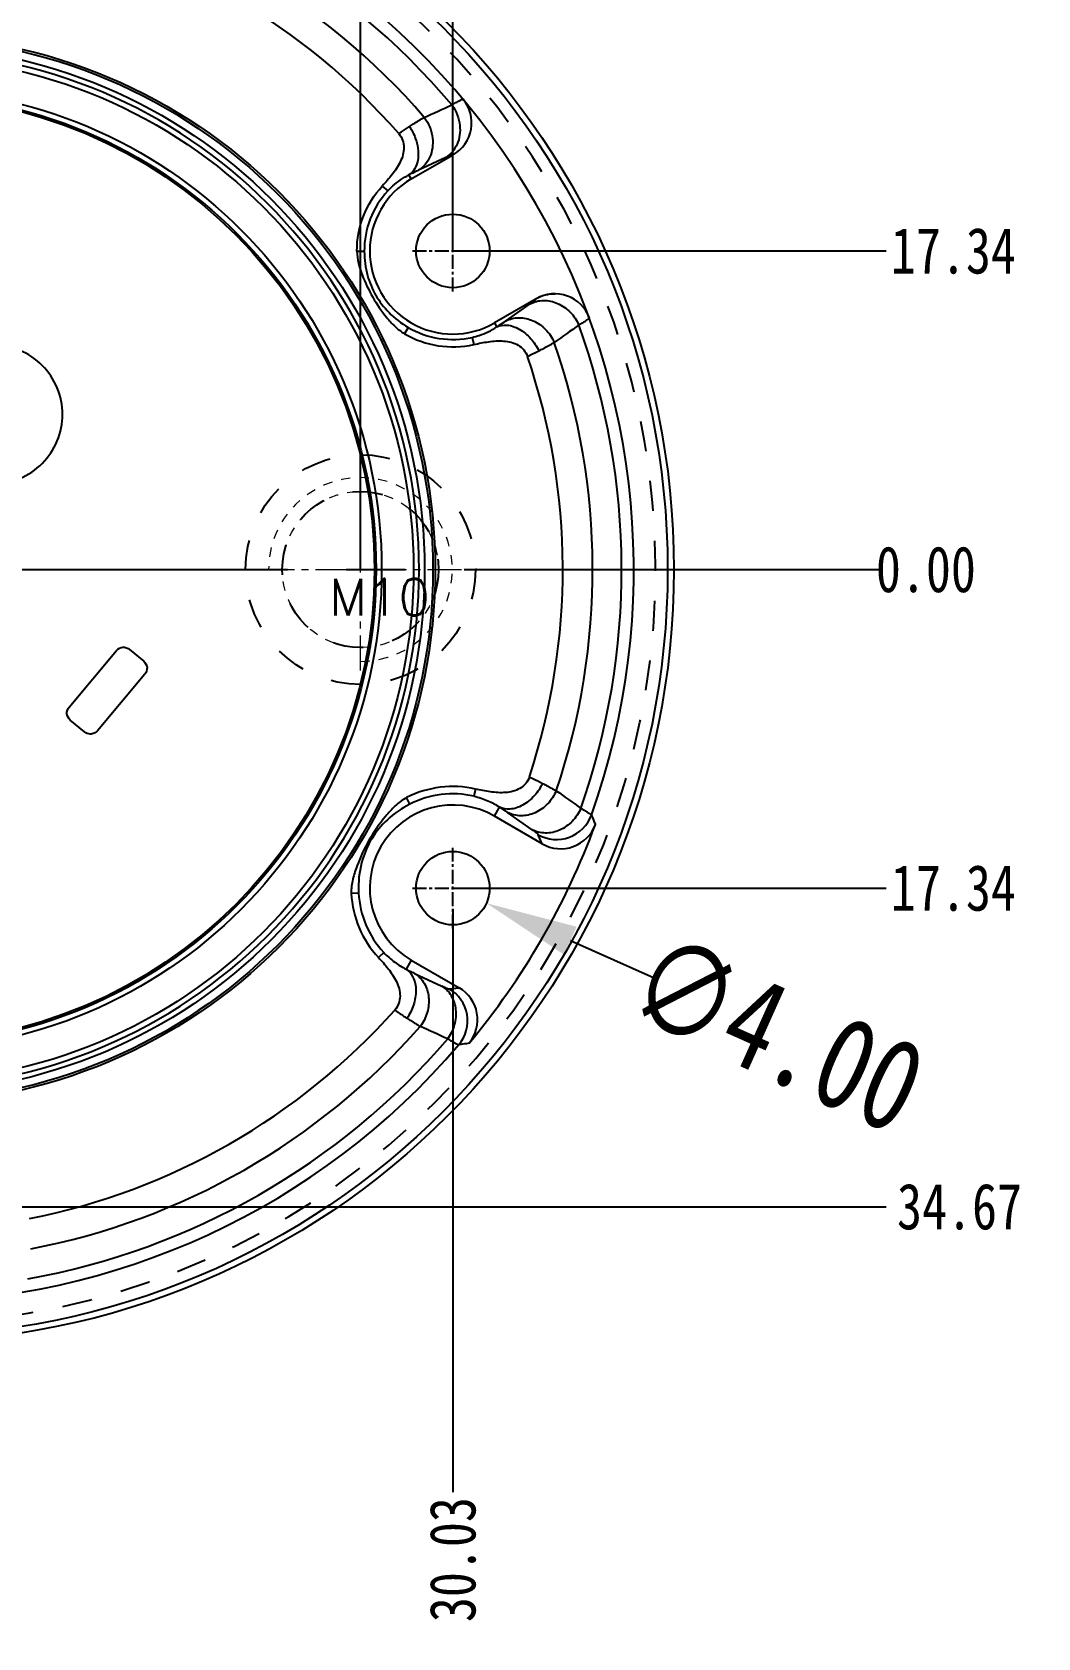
# Model space of a CAD drawing. Header units: millimetres. Extents: x 97 to 1722, y -6063 to 1553.
# Drawn here: x 751.1 to 805.8, y -2337.2 to -2249.9 of the extents above; entities that cross this region are included whole.
import ezdxf

# ---------------------------------------------------------------- set-up
doc = ezdxf.new("R2010")
doc.units = ezdxf.units.MM
doc.header["$LTSCALE"] = 16.335
doc.header["$PDMODE"] = 3
doc.header["$PDSIZE"] = 0.3125
doc.linetypes.add('CENTER', pattern=[0.6, 0.375, -0.075, 0.075, -0.075])
doc.linetypes.add('HIDDEN', pattern=[0.2, 0.1, -0.1])
doc.layers.get('0').update_dxf_attribs({"linetype": 'CONTINUOUS'})
doc.layers.get('Defpoints').update_dxf_attribs({"linetype": 'CONTINUOUS'})
doc.layers.add('DEFAULT_2', color=8, linetype='HIDDEN')
doc.layers.add('dim', color=82, linetype='CONTINUOUS', lineweight=9)
doc.layers.add('screw', color=33, linetype='CONTINUOUS', lineweight=13)
doc.styles.get("Standard").update_dxf_attribs({"font": 'txt', "width": 0.8})
doc.styles.add('TXT', font='txt.shx', dxfattribs={"bigfont": 'gbcbig.shx'})
doc.dimstyles.get("Standard").update_dxf_attribs({"dimtxt": 0.15625, "dimasz": 0.1875, "dimexe": 0.125, "dimexo": 0.0625, "dimtad": 0, "dimtih": 1, "dimtoh": 1, "dimdsep": 46, "dimtxsty": 'Standard', "dimcen": 0.09, "dimadec": 0, "dimazin": 0, "dimtp": 0.01, "dimtm": 0.01, "dimtfac": 1, "dimtofl": 0, "dimtmove": 0, "dimatfit": 3, "dimfxl": 0, "dimtolj": 1, "dimarcsym": 0})

# ---------------------------------------------------------------- blocks, each defined once
blk = doc.blocks.new('*D254')
at = {"color": 4, "lineweight": -2}
blk.add_line((777.3, -2239.134), (774.096, -2242.973), dxfattribs=at)
at = {"color": 4}
blk.add_solid([(773.457, -2242.439), (774.736, -2243.507), (770.893, -2246.812)], dxfattribs=at)
at = {"layer": 'Defpoints', "color": 0}
for p in [(770.893, -2246.812), (717.012, -2311.384)]:
    blk.add_point(p, dxfattribs=at)
at = {"color": 6, "insert": (783.066, -2232.224), "char_height": 5, "attachment_point": 5, "rotation": 50.15723}
blk.add_mtext('\\A1;∅84.10', dxfattribs=at)
blk = doc.blocks.new('screw_m10_g')
at = {"layer": 'screw', "color": 1, "linetype": 'CENTER', "ltscale": 0.310989}
for p, q in [((0, -5.5), (0, 5.5)), ((-5.5, 0), (5.5, 0))]:
    blk.add_line(p, q, dxfattribs=at)
at = {"layer": 'screw', "color": 33, "linetype": 'HIDDEN', "ltscale": 0.310989}
blk.add_circle((0, 0), 4.25, dxfattribs=at)
at = {"layer": 'screw', "color": 92, "linetype": 'HIDDEN', "ltscale": 0.310989}
blk.add_arc((0, 0), 5, 270, 180, dxfattribs=at)
at = {"layer": 'screw', "color": 6, "style": 'TXT'}
blk.add_text('M10', height=2, dxfattribs=at).set_placement((-1.7, -2.5))
blk = doc.blocks.new('*D218')
at = {"layer": 'Defpoints', "color": 0}
for p in [(743.952, -2279.098), (777.864, -2279.098), (797.207, -2279.098)]:
    blk.add_point(p, dxfattribs=at)
at = {"layer": 'dim', "color": 4, "lineweight": -2}
blk.add_line((777.864, -2279.098), (797.207, -2279.098), dxfattribs=at)
at = {"layer": 'dim', "color": 6, "insert": (799.707, -2279.098), "char_height": 2.5, "attachment_point": 5}
blk.add_mtext('\\A1;0.00', dxfattribs=at)
blk = doc.blocks.new('*D219')
at = {"layer": 'Defpoints', "color": 0}
for p in [(773.98, -2261.762), (797.538, -2261.762), (743.952, -2279.098)]:
    blk.add_point(p, dxfattribs=at)
at = {"layer": 'dim', "color": 4, "lineweight": -2}
blk.add_line((773.98, -2261.762), (797.538, -2261.762), dxfattribs=at)
at = {"layer": 'dim', "color": 6, "insert": (801.205, -2261.762), "char_height": 2.5, "attachment_point": 5}
blk.add_mtext('\\A1;17.34', dxfattribs=at)
blk = doc.blocks.new('*D265')
at = {"layer": 'Defpoints', "color": 0}
for p in [(743.952, -2279.098), (773.98, -2296.434), (797.538, -2296.434)]:
    blk.add_point(p, dxfattribs=at)
at = {"layer": 'dim', "color": 4, "lineweight": -2}
blk.add_line((773.98, -2296.434), (797.538, -2296.434), dxfattribs=at)
at = {"layer": 'dim', "color": 6, "insert": (801.205, -2296.434), "char_height": 2.5, "attachment_point": 5}
blk.add_mtext('\\A1;17.34', dxfattribs=at)
blk = doc.blocks.new('*D266')
at = {"layer": 'Defpoints', "color": 0}
for p in [(743.952, -2279.098), (743.952, -2313.771), (797.538, -2313.771)]:
    blk.add_point(p, dxfattribs=at)
at = {"layer": 'dim', "color": 4, "lineweight": -2}
blk.add_line((743.952, -2313.771), (797.538, -2313.771), dxfattribs=at)
at = {"layer": 'dim', "color": 6, "insert": (801.538, -2313.771), "char_height": 2.5, "attachment_point": 5}
blk.add_mtext('\\A1;34.67', dxfattribs=at)
blk = doc.blocks.new('*D267')
at = {"layer": 'Defpoints', "color": 0}
for p in [(743.952, -2244.426), (797.538, -2244.426), (743.952, -2279.098)]:
    blk.add_point(p, dxfattribs=at)
at = {"layer": 'dim', "color": 4, "lineweight": -2}
blk.add_line((743.952, -2244.426), (797.538, -2244.426), dxfattribs=at)
at = {"layer": 'dim', "color": 6, "insert": (801.538, -2244.426), "char_height": 2.5, "attachment_point": 5}
blk.add_mtext('\\A1;34.67', dxfattribs=at)
blk = doc.blocks.new('*D221')
at = {"layer": 'Defpoints', "color": 0}
for p in [(773.98, -2215.659), (773.98, -2261.762), (743.952, -2279.098)]:
    blk.add_point(p, dxfattribs=at)
at = {"layer": 'dim', "color": 4, "lineweight": -2}
blk.add_line((773.98, -2261.762), (773.98, -2215.659), dxfattribs=at)
at = {"layer": 'dim', "color": 6, "insert": (773.98, -2211.993), "char_height": 2.5, "attachment_point": 5, "rotation": 90}
blk.add_mtext('\\A1;30.03', dxfattribs=at)
blk = doc.blocks.new('*D268')
at = {"layer": 'Defpoints', "color": 0}
for p in [(768.952, -2216.558), (743.952, -2279.098), (768.952, -2279.098)]:
    blk.add_point(p, dxfattribs=at)
at = {"layer": 'dim', "color": 4, "lineweight": -2}
blk.add_line((768.952, -2279.098), (768.952, -2216.558), dxfattribs=at)
at = {"layer": 'dim', "color": 6, "insert": (768.952, -2212.891), "char_height": 2.5, "attachment_point": 5, "rotation": 90}
blk.add_mtext('\\A1;25.00', dxfattribs=at)
blk = doc.blocks.new('*D269')
at = {"layer": 'Defpoints', "color": 0}
for p in [(743.952, -2279.098), (773.98, -2297.582), (773.98, -2329.303)]:
    blk.add_point(p, dxfattribs=at)
at = {"layer": 'dim', "color": 4, "lineweight": -2}
blk.add_line((773.98, -2297.582), (773.98, -2329.303), dxfattribs=at)
at = {"layer": 'dim', "color": 6, "insert": (773.98, -2332.969), "char_height": 2.5, "attachment_point": 5, "rotation": 90}
blk.add_mtext('\\A1;30.03', dxfattribs=at)
blk = doc.blocks.new('*D270')
at = {"color": 4, "lineweight": -2}
blk.add_line((784.933, -2301.336), (780.369, -2299.294), dxfattribs=at)
at = {"color": 4}
blk.add_solid([(780.709, -2298.533), (780.028, -2300.054), (775.805, -2297.251)], dxfattribs=at)
at = {"layer": 'Defpoints', "color": 0}
for p in [(772.154, -2295.617), (775.805, -2297.251)]:
    blk.add_point(p, dxfattribs=at)
at = {"color": 6, "insert": (791.626, -2304.332), "char_height": 5, "attachment_point": 5, "rotation": 335.88912}
blk.add_mtext('\\A1;∅4.00', dxfattribs=at)

msp = doc.modelspace()

# ---------------------------------------------------------------- linework, layer by layer
at = {"color": 7, "linetype": 'Continuous'}
for p, q in [((771.718, -2257.845), (773.995, -2256.531)), ((773.592, -2256.679), (772.111, -2257.369)), ((773.988, -2256.53), (773.995, -2256.531)), ((771.718, -2257.845), (771.592, -2257.626)), ((770.141, -2258.228), (770.435, -2258.499)), ((769.162, -2261.785), (768.763, -2261.787)), ((778.517, -2264.364), (776.241, -2265.678)), ((776.849, -2265.577), (778.188, -2264.639)), ((778.515, -2264.37), (778.517, -2264.364)), ((771.551, -2265.922), (771.349, -2266.267)), ((775.033, -2266.463), (775.12, -2266.852)), ((776.241, -2265.678), (776.367, -2265.898)), ((753.105, -2286.582), (755.689, -2283.503)), ((756.397, -2283.441), (757.167, -2284.087)), ((757.229, -2284.795), (754.645, -2287.874)), ((753.937, -2287.936), (753.167, -2287.29)), ((771.647, -2291.861), (771.466, -2291.506)), ((775.214, -2291.041), (775.125, -2291.43)), ((776.241, -2292.518), (776.524, -2292.028)), ((778.841, -2294.019), (776.241, -2292.518)), ((778.296, -2293.255), (776.954, -2292.315)), ((778.841, -2294.019), (778.623, -2293.524)), ((768.853, -2296.701), (768.454, -2296.721)), ((770.218, -2299.928), (769.926, -2300.2)), ((771.718, -2300.351), (771.435, -2300.841)), ((771.718, -2300.351), (774.318, -2301.852)), ((771.899, -2301.07), (773.384, -2301.762)), ((773.781, -2301.911), (774.318, -2301.852))]:
    msp.add_line(p, q, dxfattribs=at)
at = {"color": 1, "linetype": 'CENTER', "ltscale": 0.124395}
for p, q in [((773.98, -2263.962), (773.98, -2259.562)), ((771.78, -2261.762), (776.18, -2261.762)), ((773.98, -2298.634), (773.98, -2294.234)), ((771.78, -2296.434), (776.18, -2296.434))]:
    msp.add_line(p, q, dxfattribs=at)
at = {"color": 1, "linetype": 'CENTER', "ltscale": 2.614843}
msp.add_line((697.707, -2279.098), (790.197, -2279.098), dxfattribs=at)
at = {"color": 7, "linetype": 'Continuous'}
for radius in [42.05, 41.708, 29.067, 28.944, 28.492, 27.889, 26.154, 25.855, 25.764]:
    msp.add_circle((743.952, -2279.098), radius, dxfattribs=at)
at = {"color": 2, "linetype": 'Continuous'}
for centre in [(773.98, -2261.762), (773.98, -2296.434)]:
    msp.add_circle(centre, 2, dxfattribs=at)
at = {"color": 7, "linetype": 'Continuous'}
for centre, radius, start, end in [((743.952, -2279.098), 39.87, 340.42217, 79.57786), ((743.952, -2279.098), 39.206, 40.15081, 79.35791), ((743.952, -2279.098), 37.631, 40.83388, 78.65201), ((743.952, -2279.098), 36.005, 41.20813, 78.26862), ((743.952, -2279.098), 28.19, 180, 179.94934), ((772.994, -2254.793), 2.005, 299.92862, 39.96303), ((773.98, -2261.762), 4.818, 137.36876, 180.27671), ((773.98, -2261.762), 4.522, 120, 300), ((779.522, -2266.099), 2.005, 20.00937, 120.06884), ((773.98, -2261.762), 5.217, 239.72325, 282.63123), ((773.98, -2261.762), 4.818, 239.72325, 282.63122), ((743.952, -2279.098), 39.206, 340.64213, 19.84926), ((743.952, -2279.098), 37.631, 341.34799, 19.16613), ((743.952, -2279.098), 36.005, 341.73139, 18.79195), ((773.98, -2296.434), 5.533, 77.11094, 117.02533), ((773.98, -2296.434), 5.134, 77.11086, 117.02529), ((773.98, -2296.434), 4.522, 60, 240), ((779.622, -2291.774), 2.015, 240.27753, 340.16333), ((743.952, -2279.098), 40.245, 320.16862, 339.83231), ((779.847, -2292.284), 2.005, 239.89914, 339.89954), ((773.98, -2296.434), 5.533, 182.97467, 222.88907), ((774.528, -2296.405), 5.683, 180.29702, 182.98448), ((773.98, -2296.434), 5.134, 182.97463, 222.88907), ((772.765, -2303.651), 2.015, 319.8376, 59.73317), ((773.318, -2303.59), 2.005, 320.12642, 60.09142), ((743.952, -2279.098), 36.005, 281.20805, 318.26862), ((743.952, -2279.098), 37.631, 280.83388, 318.65201), ((743.952, -2279.098), 39.206, 280.15081, 319.35791), ((743.952, -2279.098), 39.87, 220.42217, 319.57779)]:
    msp.add_arc(centre, radius, start, end, dxfattribs=at)
for points in [[(772.424, -2254.493), (772.926, -2254.275), (773.418, -2254.035), (773.92, -2253.818)], [(773.92, -2253.818), (774.157, -2254.141), (774.314, -2254.541), (774.356, -2254.94)], [(772.424, -2254.493), (772.668, -2254.819), (772.83, -2255.225), (772.873, -2255.631)], [(779.518, -2264.105), (779.172, -2264.104), (778.815, -2264.198), (778.515, -2264.37)], [(780.829, -2265.786), (780.39, -2266.112), (779.936, -2266.418), (779.497, -2266.744)], [(755.689, -2283.503), (755.775, -2283.407), (756.025, -2283.265), (756.296, -2283.362), (756.397, -2283.441)], [(757.167, -2284.087), (757.263, -2284.173), (757.405, -2284.423), (757.308, -2284.694), (757.229, -2284.795)], [(753.167, -2287.29), (753.072, -2287.205), (752.929, -2286.955), (753.026, -2286.683), (753.105, -2286.582)], [(754.26, -2288.054), (754.146, -2288.055), (754.027, -2288.008), (753.937, -2287.936)], [(779.607, -2291.133), (780.047, -2291.46), (780.502, -2291.767), (780.942, -2292.094)], [(773.702, -2304.634), (773.198, -2304.417), (772.705, -2304.176), (772.202, -2303.958)]]:
    msp.add_open_spline(points, degree=3, dxfattribs=at)
for points, knots in [([(773.92, -2253.818), (773.996, -2253.773), (774.131, -2253.695), (774.308, -2253.596), (774.432, -2253.536), (774.499, -2253.507), (774.524, -2253.504)], [0, 0, 0, 0, 0.388225, 0.686545, 0.890965, 1, 1, 1, 1]), ([(771.04, -2255.378), (771.09, -2255.343), (771.28, -2255.21), (771.474, -2255.081), (771.619, -2254.99)], [0, 0, 0, 0, 0.262173, 1, 1, 1, 1]), ([(771.619, -2254.99), (771.695, -2254.942), (771.961, -2254.773), (772.23, -2254.608), (772.424, -2254.493)], [0, 0, 0, 0, 0.283916, 1, 1, 1, 1]), ([(771.619, -2254.99), (771.662, -2255.054), (771.832, -2255.336), (771.958, -2255.645), (772.019, -2255.888)], [0, 0, 0, 0, 0.23715, 1, 1, 1, 1]), ([(774.356, -2254.94), (774.392, -2255.28), (774.311, -2255.968), (773.862, -2256.512), (773.593, -2256.679)], [0, 0, 0, 0, 0.519559, 1, 1, 1, 1]), ([(771.04, -2255.378), (771.129, -2255.48), (771.271, -2255.721), (771.358, -2256.268), (771.151, -2256.944), (770.686, -2257.617), (770.326, -2258.028), (770.141, -2258.228)], [0, 0, 0, 0, 0.124856, 0.249839, 0.498745, 0.749205, 1, 1, 1, 1]), ([(772.019, -2255.888), (772.066, -2256.071), (772.116, -2256.433), (772.07, -2256.945), (771.89, -2257.359), (771.696, -2257.558), (771.592, -2257.626)], [0, 0, 0, 0, 0.299452, 0.572255, 0.803703, 1, 1, 1, 1]), ([(772.873, -2255.631), (772.909, -2255.971), (772.828, -2256.658), (772.379, -2257.202), (772.11, -2257.369)], [0, 0, 0, 0, 0.519725, 1, 1, 1, 1]), ([(773.988, -2256.53), (773.972, -2256.529), (773.927, -2256.54), (773.794, -2256.585), (773.679, -2256.638), (773.592, -2256.679)], [0, 0, 0, 0, 0.115514, 0.321168, 1, 1, 1, 1]), ([(770.435, -2258.499), (770.522, -2258.404), (770.869, -2258.065), (771.273, -2257.783), (771.592, -2257.626)], [0, 0, 0, 0, 0.266292, 1, 1, 1, 1]), ([(772.111, -2257.369), (772.073, -2257.387), (771.899, -2257.47), (771.726, -2257.557), (771.592, -2257.626)], [0, 0, 0, 0, 0.215525, 1, 1, 1, 1]), ([(768.761, -2261.771), (768.758, -2261.126), (769.005, -2259.825), (769.705, -2258.703), (770.141, -2258.228)], [0, 0, 0, 0, 0.500042, 1, 1, 1, 1]), ([(768.761, -2261.771), (768.764, -2262.214), (769.011, -2263.089), (769.592, -2264.284), (770.215, -2265.211), (770.809, -2265.873), (771.158, -2266.155), (771.349, -2266.267)], [0, 0, 0, 0, 0.249301, 0.49954, 0.749781, 0.874965, 1, 1, 1, 1]), ([(769.162, -2261.785), (769.164, -2262.225), (769.273, -2263.062), (769.747, -2264.205), (770.501, -2265.188), (771.171, -2265.701), (771.551, -2265.922)], [0, 0, 0, 0, 0.264155, 0.500012, 0.735874, 1, 1, 1, 1]), ([(778.188, -2264.639), (778.267, -2264.583), (778.37, -2264.511), (778.475, -2264.418), (778.508, -2264.385), (778.515, -2264.37)], [0, 0, 0, 0, 0.678574, 0.884342, 1, 1, 1, 1]), ([(778.188, -2264.639), (778.405, -2264.522), (778.921, -2264.396), (779.708, -2264.572), (780.394, -2265.053), (780.716, -2265.527), (780.829, -2265.786)], [0, 0, 0, 0, 0.23111, 0.476045, 0.735233, 1, 1, 1, 1]), ([(776.367, -2265.898), (776.413, -2265.868), (776.575, -2265.763), (776.736, -2265.656), (776.849, -2265.577)], [0, 0, 0, 0, 0.283172, 1, 1, 1, 1]), ([(776.849, -2265.577), (777.067, -2265.46), (777.586, -2265.334), (778.377, -2265.515), (779.065, -2266.003), (779.385, -2266.483), (779.497, -2266.744)], [0, 0, 0, 0, 0.230941, 0.475908, 0.735236, 1, 1, 1, 1]), ([(780.829, -2265.786), (780.906, -2265.742), (781.041, -2265.664), (781.215, -2265.56), (781.329, -2265.482), (781.388, -2265.439), (781.403, -2265.419)], [0, 0, 0, 0, 0.388416, 0.686627, 0.890902, 1, 1, 1, 1]), ([(775.033, -2266.463), (775.159, -2266.435), (775.626, -2266.304), (776.072, -2266.095), (776.367, -2265.897)], [0, 0, 0, 0, 0.266291, 1, 1, 1, 1]), ([(776.367, -2265.898), (776.532, -2265.815), (776.972, -2265.748), (777.643, -2265.998), (778.242, -2266.504), (778.547, -2266.956), (778.664, -2267.192)], [0, 0, 0, 0, 0.192508, 0.439087, 0.724294, 1, 1, 1, 1]), ([(748.977, -2274.425), (749.467, -2274.42), (750.459, -2274.232), (751.711, -2273.389), (752.55, -2272.136), (752.844, -2270.656), (752.55, -2269.176), (751.711, -2267.923), (750.459, -2267.081), (749.467, -2266.892), (748.977, -2266.887)], [0, 0, 0, 0, 0.125008, 0.250012, 0.375001, 0.5, 0.624999, 0.749988, 0.874992, 1, 1, 1, 1]), ([(775.12, -2266.852), (775.387, -2266.793), (775.922, -2266.687), (776.738, -2266.621), (777.427, -2266.78), (777.857, -2267.128), (777.995, -2267.371), (778.038, -2267.5)], [0, 0, 0, 0, 0.250799, 0.501264, 0.750164, 0.875146, 1, 1, 1, 1]), ([(778.038, -2267.5), (778.094, -2267.474), (778.304, -2267.375), (778.512, -2267.272), (778.664, -2267.192)], [0, 0, 0, 0, 0.262174, 1, 1, 1, 1]), ([(778.664, -2267.192), (778.744, -2267.151), (779.023, -2267.004), (779.3, -2266.854), (779.497, -2266.744)], [0, 0, 0, 0, 0.283952, 1, 1, 1, 1]), ([(754.645, -2287.874), (754.597, -2287.929), (754.48, -2288.023), (754.333, -2288.053), (754.26, -2288.054)], [0, 0, 0, 0, 0.500055, 1, 1, 1, 1]), ([(778.143, -2290.385), (778.1, -2290.514), (777.963, -2290.76), (777.533, -2291.113), (776.84, -2291.275), (776.02, -2291.209), (775.481, -2291.102), (775.214, -2291.041)], [0, 0, 0, 0, 0.124854, 0.249836, 0.498734, 0.749198, 1, 1, 1, 1]), ([(778.863, -2290.735), (778.747, -2290.974), (778.442, -2291.431), (777.831, -2291.942), (777.144, -2292.187), (776.694, -2292.114), (776.524, -2292.028)], [0, 0, 0, 0, 0.272887, 0.556832, 0.804567, 1, 1, 1, 1]), ([(778.143, -2290.385), (778.207, -2290.414), (778.45, -2290.526), (778.689, -2290.643), (778.863, -2290.735)], [0, 0, 0, 0, 0.264513, 1, 1, 1, 1]), ([(778.863, -2290.735), (778.934, -2290.771), (779.182, -2290.902), (779.43, -2291.035), (779.607, -2291.133)], [0, 0, 0, 0, 0.281663, 1, 1, 1, 1]), ([(771.466, -2291.506), (771.236, -2291.623), (770.824, -2291.949), (770.133, -2292.718), (769.394, -2293.787), (768.838, -2294.961), (768.517, -2295.944), (768.441, -2296.464), (768.454, -2296.721)], [0, 0, 0, 0, 0.124825, 0.249929, 0.5, 0.750071, 0.875175, 1, 1, 1, 1]), ([(775.125, -2291.43), (775.387, -2291.49), (775.872, -2291.654), (776.324, -2291.893), (776.524, -2292.028)], [0, 0, 0, 0, 0.527815, 1, 1, 1, 1]), ([(779.607, -2291.133), (779.496, -2291.396), (779.177, -2291.879), (778.488, -2292.373), (777.694, -2292.558), (777.173, -2292.432), (776.954, -2292.315)], [0, 0, 0, 0, 0.264753, 0.524181, 0.769174, 1, 1, 1, 1]), ([(771.647, -2291.861), (771.202, -2292.088), (770.411, -2292.631), (769.535, -2293.687), (768.97, -2294.964), (768.842, -2295.908), (768.845, -2296.434)], [0, 0, 0, 0, 0.265622, 0.502393, 0.720219, 1, 1, 1, 1]), ([(776.954, -2292.315), (776.923, -2292.293), (776.781, -2292.195), (776.637, -2292.101), (776.524, -2292.028)], [0, 0, 0, 0, 0.218008, 1, 1, 1, 1]), ([(780.942, -2292.094), (780.83, -2292.354), (780.509, -2292.832), (779.822, -2293.318), (779.032, -2293.498), (778.514, -2293.372), (778.296, -2293.255)], [0, 0, 0, 0, 0.264753, 0.524032, 0.768993, 1, 1, 1, 1]), ([(780.942, -2292.094), (781.019, -2292.137), (781.155, -2292.215), (781.329, -2292.318), (781.444, -2292.396), (781.503, -2292.438), (781.518, -2292.458)], [0, 0, 0, 0, 0.388282, 0.686666, 0.891106, 1, 1, 1, 1]), ([(781.518, -2292.458), (781.534, -2292.502), (781.601, -2292.676), (781.68, -2292.844), (781.729, -2292.974)], [0, 0, 0, 0, 0.255266, 1, 1, 1, 1]), ([(778.623, -2293.524), (778.617, -2293.509), (778.584, -2293.475), (778.478, -2293.383), (778.375, -2293.31), (778.296, -2293.255)], [0, 0, 0, 0, 0.115516, 0.321236, 1, 1, 1, 1]), ([(769.926, -2300.2), (770.113, -2300.401), (770.475, -2300.814), (770.942, -2301.491), (771.148, -2302.172), (771.057, -2302.721), (770.913, -2302.963), (770.822, -2303.065)], [0, 0, 0, 0, 0.250807, 0.501276, 0.750167, 0.875148, 1, 1, 1, 1]), ([(770.218, -2299.928), (770.401, -2300.125), (770.786, -2300.463), (771.219, -2300.736), (771.435, -2300.841)], [0, 0, 0, 0, 0.527814, 1, 1, 1, 1]), ([(771.435, -2300.841), (771.595, -2300.945), (771.883, -2301.298), (772.015, -2302.016), (771.878, -2302.8), (771.634, -2303.294), (771.485, -2303.514)], [0, 0, 0, 0, 0.195432, 0.443167, 0.727112, 1, 1, 1, 1]), ([(771.435, -2300.841), (771.478, -2300.863), (771.632, -2300.941), (771.787, -2301.017), (771.899, -2301.07)], [0, 0, 0, 0, 0.28087, 1, 1, 1, 1]), ([(771.899, -2301.07), (772.11, -2301.201), (772.48, -2301.589), (772.717, -2302.369), (772.633, -2303.213), (772.374, -2303.731), (772.202, -2303.958)], [0, 0, 0, 0, 0.230847, 0.475823, 0.735247, 1, 1, 1, 1]), ([(773.702, -2304.634), (773.871, -2304.407), (774.125, -2303.89), (774.202, -2303.052), (773.963, -2302.278), (773.595, -2301.892), (773.384, -2301.762)], [0, 0, 0, 0, 0.264753, 0.524032, 0.768993, 1, 1, 1, 1]), ([(773.384, -2301.762), (773.471, -2301.803), (773.586, -2301.856), (773.719, -2301.901), (773.765, -2301.913), (773.781, -2301.911)], [0, 0, 0, 0, 0.677918, 0.883868, 1, 1, 1, 1]), ([(770.822, -2303.065), (770.88, -2303.106), (771.098, -2303.26), (771.319, -2303.409), (771.485, -2303.514)], [0, 0, 0, 0, 0.264512, 1, 1, 1, 1]), ([(771.485, -2303.514), (771.552, -2303.556), (771.79, -2303.706), (772.029, -2303.854), (772.202, -2303.958)], [0, 0, 0, 0, 0.281698, 1, 1, 1, 1]), ([(773.702, -2304.634), (773.778, -2304.679), (773.913, -2304.758), (774.09, -2304.857), (774.214, -2304.918), (774.28, -2304.947), (774.305, -2304.951)], [0, 0, 0, 0, 0.388433, 0.686687, 0.890993, 1, 1, 1, 1]), ([(774.857, -2304.876), (774.811, -2304.884), (774.627, -2304.912), (774.442, -2304.928), (774.305, -2304.95)], [0, 0, 0, 0, 0.254791, 1, 1, 1, 1])]:
    msp.add_open_spline(points, degree=3, knots=knots, dxfattribs=at)
at = {"layer": 'DEFAULT_2', "color": 8, "linetype": 'HIDDEN'}
for radius in [6.25, 4.25]:
    msp.add_circle((768.952, -2279.098), radius, dxfattribs=at)
msp.add_arc((743.952, -2279.098), 41.05, 118.22983, 61.77017, dxfattribs=at)

# ---------------------------------------------------------------- block references
at = {"layer": 'screw'}
msp.add_blockref('screw_m10_g', (768.952, -2279.098), dxfattribs=at)

# ---------------------------------------------------------------- dimensions: what is measured, and where the dimension line sits
for p1, p2, picture, middle in [((717.012, -2311.384), (770.893, -2246.812), '*D254', (783.066, -2232.224)), ((772.154, -2295.617), (775.805, -2297.251), '*D270', (791.626, -2304.332))]:
    dim = msp.add_diameter_dim_2p(p1=p1, p2=p2, dimstyle='Standard', override={"dimtxt": 5, "dimasz": 5, "dimexe": 0, "dimexo": 0, "dimgap": 0, "dimtih": 0, "dimtoh": 0, "dimzin": 0, "dimcen": 0, "dimclrd": 4, "dimclre": 4, "dimclrt": 6, "dimadec": 2, "dimtp": 0, "dimtm": 0, "dimfxl": 1.25, "dimtzin": 0, "dimarcsym": 1})
    dim.commit()
    dim.dimension.update_dxf_attribs({"geometry": picture, "text_midpoint": middle})
at = {"layer": 'dim'}
for feature_location, offset, dtype, origin, picture, middle in [((773.98, -2261.762), (0, 46.102), 1, (743.952, -2279.098), '*D221', (773.98, -2211.993)), ((768.952, -2279.098), (0, 62.54), 1, (743.952, -2279.098), '*D268', (768.952, -2212.891)), ((743.952, -2244.426), (53.586, 0), 0, (743.952, -2279.098), '*D267', (801.538, -2244.426)), ((773.98, -2261.762), (23.559, 0), 0, (743.952, -2279.098), '*D219', (801.205, -2261.762)), ((777.864106689, -2279.098044569), (19.342980984, 0), 0, (743.952326642, -2279.098044569), '*D218', (799.707087673, -2279.098044569)), ((773.98, -2296.434), (23.559, 0), 0, (743.952, -2279.098), '*D265', (801.205, -2296.434)), ((743.952, -2313.771), (53.586, 0), 0, (743.952, -2279.098), '*D266', (801.538, -2313.771)), ((773.98, -2297.582), (0, -31.721), 1, (743.952, -2279.098), '*D269', (773.98, -2332.969))]:
    dim = msp.add_ordinate_dim(feature_location=feature_location, offset=offset, dtype=dtype, origin=origin, dimstyle='Standard', override={"dimtxt": 2.5, "dimasz": 2, "dimexe": 0, "dimexo": 0, "dimgap": 0, "dimtih": 0, "dimtoh": 0, "dimzin": 0, "dimcen": 0, "dimclrd": 4, "dimclre": 4, "dimclrt": 6, "dimadec": 2, "dimtp": 0, "dimtm": 0, "dimfxl": 1.25, "dimtzin": 0, "dimarcsym": 1}, dxfattribs=at)
    dim.commit()
    dim.dimension.update_dxf_attribs({"geometry": picture, "text_midpoint": middle})

doc.saveas('drawing.dxf')
